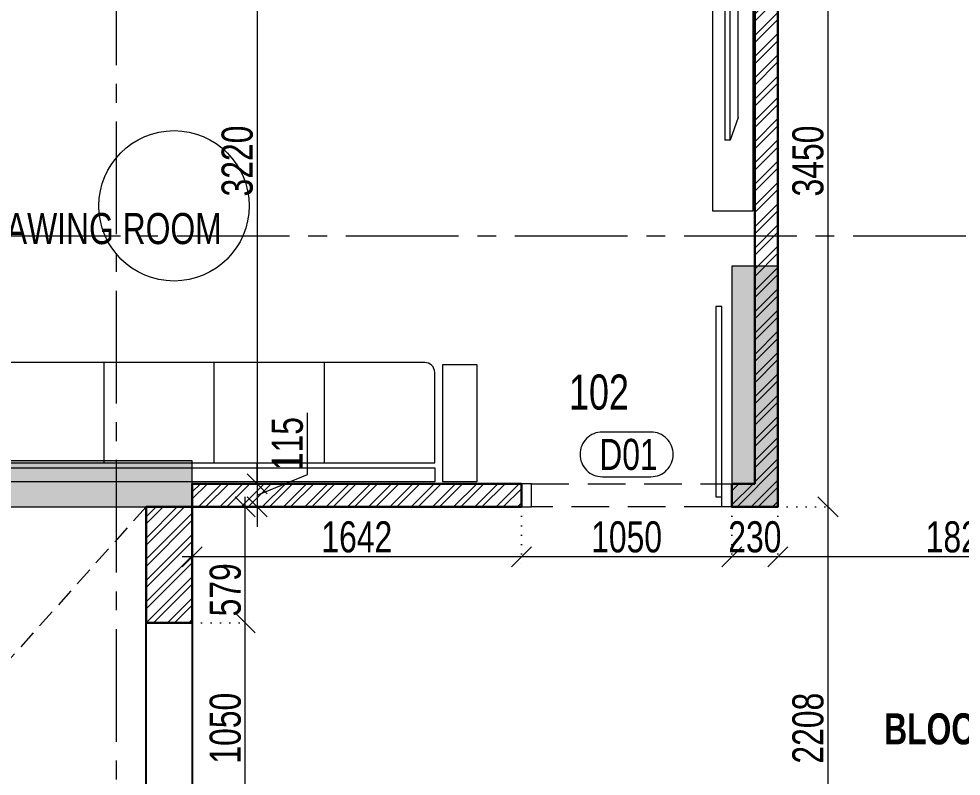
# Model space of a CAD drawing. Header units: inches. Extents: x 785882 to 928568, y 496782 to 576896.
# Drawn here: x 831971 to 836673, y 514387 to 518164 of the extents above; entities that cross this region are included whole.
import ezdxf
from ezdxf.enums import TextEntityAlignment as Align

# ---------------------------------------------------------------- set-up
doc = ezdxf.new("R2010")
doc.units = ezdxf.units.IN
doc.header["$LTSCALE"] = 750
doc.header["$MEASUREMENT"] = 0
for name, pattern in [('CENTER', [2, 1.25, -0.25, 0.25, -0.25]), ('CENTER2', [1.125, 0.75, -0.125, 0.125, -0.125]), ('DOT', [0.25, 0, -0.25]), ('HIDDEN', [0.375, 0.25, -0.125]), ('HIDDEN2', [0.1875, 0.125, -0.0625])]:
    doc.linetypes.add(name, pattern=pattern)
for name, color, linetype in [('a-Text-Room-HM', 7, 'Continuous'), ('ELE-02-MSA', 4, 'Continuous'), ('R.C.C HATCH-MSA', 250, 'Continuous')]:
    doc.layers.add(name, color=color, linetype=linetype)
for name, color, linetype, lineweight in [('COLUMN', 5, 'Continuous', 13), ('DIMENSION WORKING-MSA', 222, 'Continuous', 13), ('DOOR NO-MSA', 4, 'Continuous', 9), ('DOOR-MSA', 50, 'Continuous', 13), ('DOTTED LINE-MSA', 3, 'HIDDEN2', 13), ('ELE-01-MSA', 7, 'Continuous', 30), ('FURNITURE-MSA', 251, 'Continuous', 5), ('SECTION LINE', 14, 'CENTER', 9), ('TEXT ROOM NAME-MSA', 210, 'Continuous', 13), ('WALL HATCH-MSA', 251, 'Continuous', 9), ('WALL-MSA', 32, 'Continuous', 30), ('WINDOW-MSA', 50, 'Continuous', 13)]:
    doc.layers.add(name, color=color, linetype=linetype, lineweight=lineweight)
doc.styles.add('AR', font='swisscl.ttf')
doc.styles.add('Arial-Reg', font='swisscl.ttf', dxfattribs={"height": 155})
doc.styles.add('Arial-Reg+0.8Sc', font='swisscl.ttf')
doc.styles.add('MtXpl_Swis721_LtCn_B', font='swisscl.ttf')
doc.styles.add('MtXpl_Swis721_LtCn_B_1', font='')
doc.styles.get('MtXpl_Swis721_LtCn_B_1').set_extended_font_data('Swis721 LtCn BT', bold=True)
doc.dimstyles.new('WORKING DIM', dxfattribs={"dimtxt": 155, "dimasz": 100, "dimexe": 50, "dimexo": 0, "dimgap": 20, "dimtad": 1, "dimdec": 0, "dimzin": 0, "dimdsep": 46, "dimtxsty": 'AR', "dimblk": 'OBLIQUE', "dimcen": 0.09, "dimdle": 50, "dimclrd": 256, "dimclre": 250, "dimclrt": 256, "dimadec": 0, "dimazin": 0, "dimtfac": 1, "dimtdec": 0, "dimtofl": 0, "dimtmove": 1, "dimatfit": 0, "dimfxl": 1, "dimtolj": 1, "dimtzin": 0, "dimlwd": -1, "dimlwe": -1, "dimarcsym": 0})

# ---------------------------------------------------------------- blocks, each defined once
blk = doc.blocks.new('BLOCK-G & H TYPICAL COLOUMN')
at = {"layer": 'R.C.C HATCH-MSA'}
h = blk.add_hatch(color=256, dxfattribs=at)
h.dxf.hatch_style = 1
h.paths.add_polyline_path([(172697.62, -104207.75), (172688.57, -104207.75), (172688.57, -104255), (172697.62, -104255)])
h.paths.add_polyline_path([(172327.12, -104207.75), (172336.18, -104207.75), (172336.18, -104255), (172327.12, -104255)])
h.paths.add_polyline_path([(172819.88, -104207.75), (172819.88, -104216.81), (172867.12, -104216.81), (172867.12, -104207.75)])
h.paths.add_polyline_path([(172204.87, -104207.75), (172204.87, -104216.81), (172157.62, -104216.81), (172157.62, -104207.75)])
h.paths.add_polyline_path([(172561.18, -104240.06), (172552.12, -104240.06), (172552.12, -104287.31), (172561.18, -104287.31)])
h.paths.add_polyline_path([(172463.57, -104240.06), (172472.62, -104240.06), (172472.62, -104287.31), (172463.57, -104287.31)])
h.paths.add_polyline_path([(172177.87, -104422.2), (172177.87, -104431.25), (172130.62, -104431.25), (172130.62, -104422.2)])
h.paths.add_polyline_path([(172894.12, -104422.2), (172894.12, -104431.25), (172846.88, -104431.25), (172846.88, -104422.2)])
h.paths.add_polyline_path([(172336.12, -104486.75), (172336.12, -104495.81), (172288.87, -104495.81), (172288.87, -104486.75)])
h.paths.add_polyline_path([(172202.62, -104543.75), (172202.62, -104552.81), (172155.37, -104552.81), (172155.37, -104543.75)])
h.paths.add_polyline_path([(172822.13, -104543.75), (172822.13, -104552.81), (172869.37, -104552.81), (172869.37, -104543.75)])
h.paths.add_polyline_path([(172516.9, -104495.81), (172507.85, -104495.81), (172507.85, -104448.56), (172516.9, -104448.56)])
h.paths.add_polyline_path([(172697.62, -104104.25), (172688.57, -104104.25), (172688.57, -104057.01), (172697.62, -104057.01)])
h.paths.add_polyline_path([(172327.12, -104104.25), (172336.18, -104104.25), (172336.18, -104057.01), (172327.12, -104057.01)])
h.paths.add_polyline_path([(172819.88, -104104.25), (172819.88, -104095.2), (172867.12, -104095.2), (172867.12, -104104.25)])
h.paths.add_polyline_path([(172204.87, -104104.25), (172204.87, -104095.2), (172157.62, -104095.2), (172157.62, -104104.25)])
h.paths.add_polyline_path([(172561.18, -104071.94), (172552.12, -104071.94), (172552.12, -104024.7), (172561.18, -104024.7)])
h.paths.add_polyline_path([(172463.57, -104071.94), (172472.62, -104071.94), (172472.62, -104024.7), (172463.57, -104024.7)])
h.paths.add_polyline_path([(172177.87, -103889.81), (172177.87, -103880.75), (172130.62, -103880.75), (172130.62, -103889.81)])
h.paths.add_polyline_path([(172894.12, -103889.81), (172894.12, -103880.75), (172846.88, -103880.75), (172846.88, -103889.81)])
h.paths.add_polyline_path([(172336.12, -103825.25), (172336.12, -103816.2), (172288.87, -103816.2), (172288.87, -103825.25)])
h.paths.add_polyline_path([(172202.62, -103768.25), (172202.62, -103759.2), (172155.37, -103759.2), (172155.37, -103768.25)])
h.paths.add_polyline_path([(172822.13, -103768.25), (172822.13, -103759.2), (172869.37, -103759.2), (172869.37, -103768.25)])
h.paths.add_polyline_path([(172516.9, -103816.2), (172507.85, -103816.2), (172507.85, -103863.44), (172516.9, -103863.44)])
h.paths.add_polyline_path([(172548.37, -103699.31), (172548.37, -103690.25), (172595.62, -103690.25), (172595.62, -103699.31)])
h.paths.add_polyline_path([(172476.37, -103699.31), (172476.37, -103690.25), (172429.13, -103690.25), (172429.13, -103699.31)])
h.paths.add_polyline_path([(172726.82, -103612.31), (172726.82, -103603.25), (172774.06, -103603.25), (172774.06, -103612.31)])
h.paths.add_polyline_path([(172297.93, -103612.31), (172297.93, -103603.25), (172250.69, -103603.25), (172250.69, -103612.31)])
h.paths.add_polyline_path([(172920.37, -103523.81), (172920.37, -103514.75), (172857.56, -103514.75), (172857.56, -103523.81)])
h.paths.add_polyline_path([(172104.37, -103523.81), (172104.37, -103514.75), (172167.19, -103514.75), (172167.19, -103523.81)])
h.paths.add_polyline_path([(172476.37, -103492.94), (172467.32, -103492.94), (172467.32, -103445.7), (172476.37, -103445.7)])
h.paths.add_polyline_path([(172548.37, -103492.94), (172557.43, -103492.94), (172557.43, -103445.7), (172548.37, -103445.7)])
h.paths.add_polyline_path([(172663.43, -103454.75), (172759.5, -103454.75), (172759.5, -103349.7), (172663.43, -103349.7), (172663.43, -103358.75), (172750.44, -103358.75), (172750.44, -103445.7), (172663.43, -103445.7)])
h.paths.add_polyline_path([(172361.32, -103454.75), (172265.25, -103454.75), (172265.25, -103349.7), (172361.32, -103349.7), (172361.32, -103358.75), (172274.31, -103358.75), (172274.31, -103445.7), (172361.32, -103445.7)])
h.paths.add_polyline_path([(172428.37, -103358.75), (172419.32, -103358.75), (172419.32, -103311.51), (172428.37, -103311.51)])
h.paths.add_polyline_path([(172428.37, -103132.74), (172419.32, -103132.74), (172419.32, -103179.99), (172428.37, -103179.99)])
h.paths.add_polyline_path([(172151.62, -103286.75), (172151.62, -103277.7), (172104.37, -103277.7), (172104.37, -103286.75)])
h.paths.add_polyline_path([(172245.43, -103162.74), (172245.43, -103153.68), (172198.19, -103153.68), (172198.19, -103162.74)])
h.paths.add_polyline_path([(172428.37, -103021.25), (172419.32, -103021.25), (172419.32, -103068.5), (172428.37, -103068.5)])
h.paths.add_polyline_path([(172245.43, -102997.25), (172236.37, -102997.25), (172236.37, -103044.5), (172245.43, -103044.5)])
h.paths.add_polyline_path([(172104.37, -102997.25), (172104.37, -103006.31), (172151.62, -103006.31), (172151.62, -102997.25)])
h.paths.add_polyline_path([(172596.37, -103358.75), (172605.43, -103358.75), (172605.43, -103311.51), (172596.37, -103311.51)])
h.paths.add_polyline_path([(172596.37, -103132.74), (172605.43, -103132.74), (172605.43, -103179.99), (172596.37, -103179.99)])
h.paths.add_polyline_path([(172873.13, -103286.75), (172873.13, -103277.7), (172920.37, -103277.7), (172920.37, -103286.75)])
h.paths.add_polyline_path([(172779.32, -103162.74), (172779.32, -103153.68), (172826.56, -103153.68), (172826.56, -103162.74)])
h.paths.add_polyline_path([(172596.37, -103021.25), (172605.43, -103021.25), (172605.43, -103068.5), (172596.37, -103068.5)])
h.paths.add_polyline_path([(172779.32, -102997.25), (172788.37, -102997.25), (172788.37, -103044.5), (172779.32, -103044.5)])
h.paths.add_polyline_path([(172920.37, -102997.25), (172920.37, -103006.31), (172873.13, -103006.31), (172873.13, -102997.25)])
h.paths.add_polyline_path([(172548.37, -104612.7), (172548.37, -104621.75), (172595.62, -104621.75), (172595.62, -104612.7)])
h.paths.add_polyline_path([(172476.37, -104612.7), (172476.37, -104621.75), (172429.13, -104621.75), (172429.13, -104612.7)])
h.paths.add_polyline_path([(172297.93, -104699.7), (172297.93, -104708.75), (172250.69, -104708.75), (172250.69, -104699.7)])
h.paths.add_polyline_path([(172104.37, -104788.2), (172104.37, -104797.25), (172167.19, -104797.25), (172167.19, -104788.2)])
h.paths.add_polyline_path([(172726.82, -104699.7), (172726.82, -104708.75), (172774.06, -104708.75), (172774.06, -104699.7)])
h.paths.add_polyline_path([(172920.37, -104788.2), (172920.37, -104797.25), (172857.56, -104797.25), (172857.56, -104788.2)])
h.paths.add_polyline_path([(172476.37, -104819.06), (172467.32, -104819.06), (172467.32, -104866.31), (172476.37, -104866.31)])
h.paths.add_polyline_path([(172548.37, -104819.06), (172557.43, -104819.06), (172557.43, -104866.31), (172548.37, -104866.31)])
h.paths.add_polyline_path([(172663.43, -104857.25), (172759.5, -104857.25), (172759.5, -104962.31), (172663.43, -104962.31), (172663.43, -104953.25), (172750.44, -104953.25), (172750.44, -104866.31), (172663.43, -104866.31)])
h.paths.add_polyline_path([(172361.32, -104857.25), (172265.25, -104857.25), (172265.25, -104962.31), (172361.32, -104962.31), (172361.32, -104953.25), (172274.31, -104953.25), (172274.31, -104866.31), (172361.32, -104866.31)])
h.paths.add_polyline_path([(172428.37, -104953.25), (172419.32, -104953.25), (172419.32, -105000.5), (172428.37, -105000.5)])
h.paths.add_polyline_path([(172428.37, -105178.31), (172419.32, -105178.31), (172419.32, -105131.06), (172428.37, -105131.06)])
h.paths.add_polyline_path([(172151.62, -105025.25), (172151.62, -105034.31), (172104.37, -105034.31), (172104.37, -105025.25)])
h.paths.add_polyline_path([(172245.43, -105072.5), (172236.37, -105072.5), (172236.37, -105025.25), (172245.43, -105025.25)])
h.paths.add_polyline_path([(172428.37, -105290.75), (172419.32, -105290.75), (172419.32, -105243.51), (172428.37, -105243.51)])
h.paths.add_polyline_path([(172245.43, -105314.75), (172236.37, -105314.75), (172236.37, -105267.51), (172245.43, -105267.51)])
h.paths.add_polyline_path([(172104.37, -105277.35), (172113.43, -105277.35), (172113.43, -105314.75), (172104.37, -105314.75)])
h.paths.add_polyline_path([(172596.37, -104953.25), (172605.43, -104953.25), (172605.43, -105000.5), (172596.37, -105000.5)])
h.paths.add_polyline_path([(172596.37, -105178.31), (172605.43, -105178.31), (172605.43, -105131.06), (172596.37, -105131.06)])
h.paths.add_polyline_path([(172873.13, -105025.25), (172873.13, -105034.31), (172920.37, -105034.31), (172920.37, -105025.25)])
h.paths.add_polyline_path([(172788.37, -105025.25), (172779.32, -105025.25), (172779.32, -105072.5), (172788.37, -105072.5)])
h.paths.add_polyline_path([(172596.37, -105290.75), (172605.43, -105290.75), (172605.43, -105243.51), (172596.37, -105243.51)])
h.paths.add_polyline_path([(172779.32, -105314.75), (172788.37, -105314.75), (172788.37, -105267.51), (172779.32, -105267.51)])
h.paths.add_polyline_path([(172911.32, -105314.75), (172920.37, -105314.75), (172920.37, -105277.35), (172911.32, -105277.35)])
h.paths.add_polyline_path([(172688.63, -104486.75), (172688.63, -104495.81), (172735.87, -104495.81), (172735.87, -104486.75)])
h.paths.add_polyline_path([(172688.63, -103825.25), (172688.63, -103816.2), (172735.87, -103816.2), (172735.87, -103825.25)])
at = {"layer": 'COLUMN'}
for points in [[(172476.37, -104819.06), (172467.32, -104819.06), (172467.32, -104866.31), (172476.37, -104866.31)], [(172361.32, -104857.25), (172265.25, -104857.25), (172265.25, -104962.31), (172361.32, -104962.31), (172361.32, -104953.25), (172274.31, -104953.25), (172274.31, -104866.31), (172361.32, -104866.31)]]:
    blk.add_lwpolyline(points, close=True, dxfattribs=at)
blk = doc.blocks.new('G$C7997B730')
at = {"layer": 'FURNITURE-MSA'}
for p, q in [((36, 1324.9, 0), (0, 1324.9, 0)), ((0, 1324.9, 0), (0, 0, 0)), ((36, 1324.9, 0), (0, 1324.9, 0)), ((92.7, 1168.8, 0), (36, 1324.9, 0)), ((36, 0, 0), (36, 1324.9, 0)), ((92.7, 1168.8, 0), (36, 1324.9, 0)), ((92.7, 156.1, 0), (92.7, 1168.8, 0)), ((92.7, 156.1, 0), (36, 0, 0)), ((36, 0, 0), (0, 0, 0))]:
    blk.add_line(p, q, dxfattribs=at)
blk = doc.blocks.new('A$C0454f6c0')
at = {"layer": 'WINDOW-MSA', "ltscale": 5000}
for points in [[(0, 1050), (0, 1000), (-115, 1000), (-115, 1050)], [(0, 0), (0, 50), (-115, 50), (-115, 0)]]:
    blk.add_lwpolyline(points, close=True, dxfattribs=at)
at = {"layer": 'WINDOW-MSA', "linetype": 'HIDDEN', "elevation": 0}
blk.add_lwpolyline([(-115, 1000), (-115, 50)], dxfattribs=at)
at = {"layer": 'WINDOW-MSA', "linetype": 'HIDDEN'}
blk.add_lwpolyline([(0, 50), (0, 1000)], dxfattribs=at)
at = {"layer": 'WINDOW-MSA', "ltscale": 5000, "elevation": 0}
blk.add_lwpolyline([(-50, 50), (-1000, 50), (-1000, 80), (-50, 80)], close=True, dxfattribs=at)
blk = doc.blocks.new('Win-Tag-03')
blk.add_lwpolyline([(-130, 120), (130, 120, -0.414214), (250, 0), (250, 0, -0.414214), (130, -120), (-130, -120, -0.414214), (-250, 0), (-250, 0, -0.414214)], format="xyb", close=True)
blk = doc.blocks.new('_Oblique')
at = {"color": 0, "linetype": 'ByBlock', "lineweight": -2}
blk.add_line((-0.5, -0.5), (0.5, 0.5), dxfattribs=at)
blk = doc.blocks.new('*D1054')
at = {"layer": 'Defpoints', "color": 0, "ltscale": 0.25, "transparency": 16777216}
for p in [(833410.4, 519065), (833160.4, 515845), (833160.4, 515845)]:
    blk.add_point(p, dxfattribs=at)
at = {"layer": 'DIMENSION WORKING-MSA', "ltscale": 0.25, "transparency": 16777216}
blk.add_line((833160.4, 519115), (833160.4, 515795), dxfattribs=at)
at = {"layer": 'DIMENSION WORKING-MSA', "color": 250, "linetype": 'DOT', "ltscale": 0.25, "transparency": 16777216}
for p, q in [((833410.4, 519065), (833110.4, 519065)), ((833160.4, 515845), (833210.4, 515845))]:
    blk.add_line(p, q, dxfattribs=at)
at = {"layer": 'DIMENSION WORKING-MSA', "ltscale": 0.25, "transparency": 16777216, "xscale": 100, "yscale": 100, "zscale": 100}
for p, rotation in [((833160.4, 519065), 90), ((833160.4, 515845), 270)]:
    blk.add_blockref('_Oblique', p, dxfattribs=dict(at, rotation=rotation))
at = {"layer": 'DIMENSION WORKING-MSA', "ltscale": 0.25, "transparency": 16777216, "insert": (833060.9, 517455), "char_height": 155, "attachment_point": 5, "rotation": 90, "style": 'AR'}
blk.add_mtext('\\A1;3220', dxfattribs=at)
blk = doc.blocks.new('*D1055')
at = {"layer": 'Defpoints', "color": 0, "ltscale": 0.25, "transparency": 16777216}
for p in [(833160.4, 515845), (833160.4, 515730), (833160.4, 515730)]:
    blk.add_point(p, dxfattribs=at)
at = {"layer": 'DIMENSION WORKING-MSA', "ltscale": 0.25, "transparency": 16777216}
for p, q in [((833410.4, 515891.9), (833410.4, 516198.7)), ((833160.4, 515845), (833160.4, 515945)), ((833160.4, 515787.5), (833410.4, 515891.9)), ((833160.4, 515845), (833160.4, 515730)), ((833160.4, 515730), (833160.4, 515630))]:
    blk.add_line(p, q, dxfattribs=at)
at = {"layer": 'DIMENSION WORKING-MSA', "color": 250, "linetype": 'DOT', "ltscale": 0.25, "transparency": 16777216}
for p, q in [((833160.4, 515845), (833210.4, 515845)), ((833160.4, 515730), (833210.4, 515730))]:
    blk.add_line(p, q, dxfattribs=at)
at = {"layer": 'DIMENSION WORKING-MSA', "ltscale": 0.25, "transparency": 16777216, "xscale": 100, "yscale": 100, "zscale": 100}
for p, rotation in [((833160.4, 515845), 270), ((833160.4, 515730), 90)]:
    blk.add_blockref('_Oblique', p, dxfattribs=dict(at, rotation=rotation))
at = {"layer": 'DIMENSION WORKING-MSA', "ltscale": 0.25, "transparency": 16777216, "insert": (833311.3, 516045.3), "char_height": 155, "attachment_point": 5, "rotation": 90, "style": 'AR'}
blk.add_mtext('\\A1;115', dxfattribs=at)
blk = doc.blocks.new('*D1072')
at = {"layer": 'Defpoints', "color": 0, "ltscale": 0.25, "transparency": 16777216}
for p in [(835528.3, 515730), (835758.3, 515730), (835528.3, 515480)]:
    blk.add_point(p, dxfattribs=at)
at = {"layer": 'DIMENSION WORKING-MSA', "color": 250, "linetype": 'DOT', "ltscale": 0.25, "transparency": 16777216}
for p, q in [((835528.3, 515730), (835528.3, 515430)), ((835758.3, 515730), (835758.3, 515430))]:
    blk.add_line(p, q, dxfattribs=at)
at = {"layer": 'DIMENSION WORKING-MSA', "ltscale": 0.25, "transparency": 16777216}
blk.add_line((835808.3, 515480), (835478.3, 515480), dxfattribs=at)
at = {"layer": 'DIMENSION WORKING-MSA', "ltscale": 0.25, "transparency": 16777216, "xscale": 100, "yscale": 100, "zscale": 100, "rotation": 180}
blk.add_blockref('_Oblique', (835528.3, 515480), dxfattribs=at)
at = {"layer": 'DIMENSION WORKING-MSA', "ltscale": 0.25, "transparency": 16777216, "xscale": 100, "yscale": 100, "zscale": 100}
blk.add_blockref('_Oblique', (835758.3, 515480), dxfattribs=at)
at = {"layer": 'DIMENSION WORKING-MSA', "ltscale": 0.25, "transparency": 16777216, "insert": (835643.3, 515579.4), "char_height": 155, "attachment_point": 5, "style": 'AR'}
blk.add_mtext('\\A1;230', dxfattribs=at)
blk = doc.blocks.new('*D1073')
at = {"layer": 'Defpoints', "color": 0, "ltscale": 0.25, "transparency": 16777216}
for p in [(834478.3, 515730), (835528.3, 515730), (834478.3, 515480)]:
    blk.add_point(p, dxfattribs=at)
at = {"layer": 'DIMENSION WORKING-MSA', "color": 250, "linetype": 'DOT', "ltscale": 0.25, "transparency": 16777216}
for p, q in [((834478.3, 515730), (834478.3, 515430)), ((835528.3, 515730), (835528.3, 515430))]:
    blk.add_line(p, q, dxfattribs=at)
at = {"layer": 'DIMENSION WORKING-MSA', "ltscale": 0.25, "transparency": 16777216}
blk.add_line((835578.3, 515480), (834428.3, 515480), dxfattribs=at)
at = {"layer": 'DIMENSION WORKING-MSA', "ltscale": 0.25, "transparency": 16777216, "xscale": 100, "yscale": 100, "zscale": 100, "rotation": 180}
blk.add_blockref('_Oblique', (834478.3, 515480), dxfattribs=at)
at = {"layer": 'DIMENSION WORKING-MSA', "ltscale": 0.25, "transparency": 16777216, "xscale": 100, "yscale": 100, "zscale": 100}
blk.add_blockref('_Oblique', (835528.3, 515480), dxfattribs=at)
at = {"layer": 'DIMENSION WORKING-MSA', "ltscale": 0.25, "transparency": 16777216, "insert": (835003.3, 515579.3), "char_height": 155, "attachment_point": 5, "style": 'AR'}
blk.add_mtext('\\A1;1050', dxfattribs=at)
blk = doc.blocks.new('*D1074')
at = {"layer": 'Defpoints', "color": 0, "ltscale": 0.25, "transparency": 16777216}
for p in [(834478.3, 515730), (832835.8, 515480), (832835.8, 515480)]:
    blk.add_point(p, dxfattribs=at)
at = {"layer": 'DIMENSION WORKING-MSA', "color": 250, "linetype": 'DOT', "ltscale": 0.25, "transparency": 16777216}
for p, q in [((834478.3, 515730), (834478.3, 515430)), ((832835.8, 515480), (832835.8, 515530))]:
    blk.add_line(p, q, dxfattribs=at)
at = {"layer": 'DIMENSION WORKING-MSA', "ltscale": 0.25, "transparency": 16777216}
blk.add_line((834528.3, 515480), (832785.8, 515480), dxfattribs=at)
at = {"layer": 'DIMENSION WORKING-MSA', "ltscale": 0.25, "transparency": 16777216, "xscale": 100, "yscale": 100, "zscale": 100, "rotation": 180}
blk.add_blockref('_Oblique', (832835.8, 515480), dxfattribs=at)
at = {"layer": 'DIMENSION WORKING-MSA', "ltscale": 0.25, "transparency": 16777216, "xscale": 100, "yscale": 100, "zscale": 100}
blk.add_blockref('_Oblique', (834478.3, 515480), dxfattribs=at)
at = {"layer": 'DIMENSION WORKING-MSA', "ltscale": 0.25, "transparency": 16777216, "insert": (833657, 515579.3), "char_height": 155, "attachment_point": 5, "style": 'AR'}
blk.add_mtext('\\A1;1642', dxfattribs=at)
blk = doc.blocks.new('*D1065')
at = {"layer": 'Defpoints', "color": 0, "ltscale": 0.25, "transparency": 16777216}
for p in [(835758.3, 519180), (836008.3, 519180), (835758.3, 515730)]:
    blk.add_point(p, dxfattribs=at)
at = {"layer": 'DIMENSION WORKING-MSA', "ltscale": 0.25, "transparency": 16777216}
blk.add_line((836008.3, 515680), (836008.3, 519230), dxfattribs=at)
at = {"layer": 'DIMENSION WORKING-MSA', "color": 250, "linetype": 'DOT', "ltscale": 0.25, "transparency": 16777216}
for p, q in [((835758.3, 519180), (836058.3, 519180)), ((835758.3, 515730), (836058.3, 515730))]:
    blk.add_line(p, q, dxfattribs=at)
at = {"layer": 'DIMENSION WORKING-MSA', "ltscale": 0.25, "transparency": 16777216, "xscale": 100, "yscale": 100, "zscale": 100}
for p, rotation in [((836008.3, 519180), 90), ((836008.3, 515730), 270)]:
    blk.add_blockref('_Oblique', p, dxfattribs=dict(at, rotation=rotation))
at = {"layer": 'DIMENSION WORKING-MSA', "ltscale": 0.25, "transparency": 16777216, "insert": (835908.8, 517455), "char_height": 155, "attachment_point": 5, "rotation": 90, "style": 'AR'}
blk.add_mtext('\\A1;3450', dxfattribs=at)
blk = doc.blocks.new('*D1064')
at = {"layer": 'Defpoints', "color": 0, "ltscale": 0.25, "transparency": 16777216}
for p in [(835758.3, 515730), (836008.3, 515730), (834424.1, 513521.6)]:
    blk.add_point(p, dxfattribs=at)
at = {"layer": 'DIMENSION WORKING-MSA', "ltscale": 0.25, "transparency": 16777216}
blk.add_line((836008.3, 513471.6), (836008.3, 515780), dxfattribs=at)
at = {"layer": 'DIMENSION WORKING-MSA', "color": 250, "linetype": 'DOT', "ltscale": 0.25, "transparency": 16777216}
for p, q in [((835758.3, 515730), (836058.3, 515730)), ((834424.1, 513521.6), (836058.3, 513521.6))]:
    blk.add_line(p, q, dxfattribs=at)
at = {"layer": 'DIMENSION WORKING-MSA', "ltscale": 0.25, "transparency": 16777216, "xscale": 100, "yscale": 100, "zscale": 100}
for p, rotation in [((836008.3, 515730), 90), ((836008.3, 513521.6), 270)]:
    blk.add_blockref('_Oblique', p, dxfattribs=dict(at, rotation=rotation))
at = {"layer": 'DIMENSION WORKING-MSA', "ltscale": 0.25, "transparency": 16777216, "insert": (835908.9, 514625.8), "char_height": 155, "attachment_point": 5, "rotation": 90, "style": 'AR'}
blk.add_mtext('\\A1;2208', dxfattribs=at)
blk = doc.blocks.new('*D745')
at = {"layer": 'Defpoints', "color": 0, "ltscale": 0.25, "transparency": 16777216}
for p in [(832835.8, 515150.8), (833100.7, 515150.8), (832835.8, 514100.8)]:
    blk.add_point(p, dxfattribs=at)
at = {"layer": 'DIMENSION WORKING-MSA', "ltscale": 0.25, "transparency": 16777216}
blk.add_line((833100.7, 514050.8), (833100.7, 515200.8), dxfattribs=at)
at = {"layer": 'DIMENSION WORKING-MSA', "color": 250, "linetype": 'DOT', "ltscale": 0.25, "transparency": 16777216}
for p, q in [((832835.8, 515150.8), (833150.7, 515150.8)), ((832835.8, 514100.8), (833150.7, 514100.8))]:
    blk.add_line(p, q, dxfattribs=at)
at = {"layer": 'DIMENSION WORKING-MSA', "ltscale": 0.25, "transparency": 16777216, "xscale": 100, "yscale": 100, "zscale": 100}
for p, rotation in [((833100.7, 515150.8), 90), ((833100.7, 514100.8), 270)]:
    blk.add_blockref('_Oblique', p, dxfattribs=dict(at, rotation=rotation))
at = {"layer": 'DIMENSION WORKING-MSA', "ltscale": 0.25, "transparency": 16777216, "insert": (833001.3, 514625.8), "char_height": 155, "attachment_point": 5, "rotation": 90, "style": 'AR'}
blk.add_mtext('\\A1;1050', dxfattribs=at)
blk = doc.blocks.new('*D747')
at = {"layer": 'Defpoints', "color": 0, "ltscale": 0.25, "transparency": 16777216}
for p in [(832835.8, 515730), (833100.7, 515730), (832835.8, 515150.8)]:
    blk.add_point(p, dxfattribs=at)
at = {"layer": 'DIMENSION WORKING-MSA', "ltscale": 0.25, "transparency": 16777216}
blk.add_line((833100.7, 515100.8), (833100.7, 515780), dxfattribs=at)
at = {"layer": 'DIMENSION WORKING-MSA', "color": 250, "linetype": 'DOT', "ltscale": 0.25, "transparency": 16777216}
for p, q in [((832835.8, 515730), (833150.7, 515730)), ((832835.8, 515150.8), (833150.7, 515150.8))]:
    blk.add_line(p, q, dxfattribs=at)
at = {"layer": 'DIMENSION WORKING-MSA', "ltscale": 0.25, "transparency": 16777216, "xscale": 100, "yscale": 100, "zscale": 100}
for p, rotation in [((833100.7, 515730), 90), ((833100.7, 515150.8), 270)]:
    blk.add_blockref('_Oblique', p, dxfattribs=dict(at, rotation=rotation))
at = {"layer": 'DIMENSION WORKING-MSA', "ltscale": 0.25, "transparency": 16777216, "insert": (833001.3, 515316), "char_height": 155, "attachment_point": 5, "rotation": 90, "style": 'AR'}
blk.add_mtext('\\A1;579', dxfattribs=at)
blk = doc.blocks.new('*D746')
at = {"layer": 'Defpoints', "color": 0, "ltscale": 0.25, "transparency": 16777216}
for p in [(835758.3, 515730), (837587.1, 515730), (835758.3, 515480)]:
    blk.add_point(p, dxfattribs=at)
at = {"layer": 'DIMENSION WORKING-MSA', "color": 250, "linetype": 'DOT', "ltscale": 0.25, "transparency": 16777216}
for p, q in [((835758.3, 515730), (835758.3, 515430)), ((837587.1, 515730), (837587.1, 515430))]:
    blk.add_line(p, q, dxfattribs=at)
at = {"layer": 'DIMENSION WORKING-MSA', "ltscale": 0.25, "transparency": 16777216}
blk.add_line((837637.1, 515480), (835708.3, 515480), dxfattribs=at)
at = {"layer": 'DIMENSION WORKING-MSA', "ltscale": 0.25, "transparency": 16777216, "xscale": 100, "yscale": 100, "zscale": 100, "rotation": 180}
blk.add_blockref('_Oblique', (835758.3, 515480), dxfattribs=at)
at = {"layer": 'DIMENSION WORKING-MSA', "ltscale": 0.25, "transparency": 16777216, "xscale": 100, "yscale": 100, "zscale": 100}
blk.add_blockref('_Oblique', (837587.1, 515480), dxfattribs=at)
at = {"layer": 'DIMENSION WORKING-MSA', "ltscale": 0.25, "transparency": 16777216, "insert": (836672.7, 515579.3), "char_height": 155, "attachment_point": 5, "style": 'AR'}
blk.add_mtext('\\A1;1829', dxfattribs=at)
blk = doc.blocks.new('A$Caebde61c')
at = {"layer": 'FURNITURE-MSA'}
for p, q in [((6086.3, -47254), (6086.3, -46754)), ((6636.3, -47254), (6636.3, -46754)), ((7186.3, -47254), (7186.3, -46754))]:
    blk.add_line(p, q, dxfattribs=at)
for points in [[(9123.8, -44349), (9323.8, -44349), (9323.8, -45999), (9123.8, -45999)], [(4941, -45635.4), (5011.3, -45635.4), (5011.3, -47279), (7736.3, -47279), (7736.3, -47349), (4941.3, -47349)], [(7776.2, -46764.3), (7946.3, -46764.3), (7946.3, -47349.3), (7776.2, -47349.3)]]:
    blk.add_lwpolyline(points, close=True, dxfattribs=at)
blk.add_lwpolyline([(5036.3, -47254), (7736.3, -47254), (7736.3, -46804, 0.414214), (7686.3, -46754), (5536.3, -46754), (5536.3, -45685.4, 0.414214), (5486.3, -45635.4), (5036.3, -45635.4), (5036.3, -47254)], format="xyb", dxfattribs=at)
blk.add_circle((6435.4, -45972.6, 0), 375, dxfattribs=at)
blk = doc.blocks.new('A$C37e82350')
at = {"layer": 'SECTION LINE', "linetype": 'CENTER2'}
for points in [[(46180.5, 15657), (46124, 15657), (46124, -11419.6), (46168.1, -11419.6)], [(-2541.6, -2026.8), (-2541.6, -2083.3), (61391, -2083.3), (61391, -2039.2)]]:
    blk.add_lwpolyline(points, dxfattribs=at)

msp = doc.modelspace()

# ---------------------------------------------------------------- hatches: boundary and pattern name
at = {"layer": 'WALL HATCH-MSA'}
h = msp.add_hatch(dxfattribs=at)
h.set_pattern_fill('ANSI32', color=256, scale=200)
h.paths.add_polyline_path([(835643.3, 521941.7), (835643.3, 520656.7), (834653.4, 520656.7), (834653.4, 519180), (833525.4, 519180), (833525.4, 520541.7), (834003.4, 520541.7), (834003.4, 520656.7), (833525.4, 520656.7), (833525.4, 521191.7), (833410.4, 521191.7), (833410.4, 519065), (835643.3, 519065), (835643.3, 515845), (835528.3, 515845), (835528.3, 515730), (835758.3, 515730), (835758.3, 519180), (834768.4, 519180), (834768.4, 519930), (835758.3, 519930), (835758.3, 520045), (834768.4, 520045), (834768.4, 520541.7), (835758.3, 520541.7), (835758.3, 522171.7), (834843.9, 522171.7), (834843.9, 525140.7), (835507.7, 525140.7), (835507.7, 525255.7), (832195.8, 525255.7), (832195.8, 525140.7), (834728.9, 525140.7), (834728.9, 522056.7), (832125.8, 522056.7), (832125.8, 521941.7)])
h = msp.add_hatch(dxfattribs=at)
h.set_pattern_fill('ANSI32', color=256, scale=200)
h.paths.add_polyline_path([(834478.3, 515730), (834478.3, 515845), (832835.8, 515845), (832835.8, 515730)])
h = msp.add_hatch(dxfattribs=at)
h.set_pattern_fill('ANSI32', color=256, scale=200)
h.paths.add_polyline_path([(832835.8, 515730), (832605.8, 515730), (832605.8, 515150.8), (832835.8, 515150.8)])

# ---------------------------------------------------------------- linework, layer by layer
at = {"layer": 'DOTTED LINE-MSA'}
msp.add_line((832605.8, 515730), (830625.8, 513521.6), dxfattribs=at)
at = {"layer": 'ELE-02-MSA'}
for p, q in [((832605.8, 514100.8), (832605.8, 515150.8)), ((832835.8, 515150.8), (832835.8, 514100.8))]:
    msp.add_line(p, q, dxfattribs=at)
at = {"layer": 'WALL-MSA'}
for p, q in [((835758.3, 519180), (835758.3, 515730)), ((835643.3, 519065), (835643.3, 515845)), ((834478.3, 515845), (832835.8, 515845)), ((834478.3, 515845), (834478.3, 515730)), ((835643.3, 515845), (835528.3, 515845)), ((835528.3, 515845), (835528.3, 515730)), ((835758.3, 515730), (835528.3, 515730))]:
    msp.add_line(p, q, dxfattribs=at)
msp.add_lwpolyline([(832835.8, 515845), (832835.8, 515150.8), (832605.8, 515150.8), (832605.8, 515730), (834478.3, 515730)], dxfattribs=at)

# ---------------------------------------------------------------- block references
at = {"color": 2, "rotation": 270}
msp.add_blockref('A$C37e82350', (834539.1, 563204), dxfattribs=at)
at = {"layer": 'COLUMN', "xscale": 25.4, "yscale": 25.4, "zscale": 25.4}
msp.add_blockref('BLOCK-G & H TYPICAL COLOUMN', (-3545141.6, 3179334.2), dxfattribs=at)
at = {"layer": 'DOOR NO-MSA', "xscale": -0.9300595238095237, "yscale": 0.9300595238095237, "zscale": 0.9300595238095237}
msp.add_blockref('Win-Tag-03', (835003.3, 515991.6, 0), dxfattribs=at)
at = {"layer": 'DOOR-MSA', "extrusion": (-2.58287e-41, 1.29247e-26, -1), "zscale": -1, "rotation": 270}
msp.add_blockref('A$C0454f6c0', (-835528.3, 515730, 0), dxfattribs=at)
at = {"layer": 'ELE-01-MSA', "xscale": 0.7200000000000002, "yscale": 0.7200000000000002, "zscale": 0.7200000000000002}
msp.add_blockref('G$C7997B730', (835494, 517559.5, 0), dxfattribs=at)
at = {"layer": 'FURNITURE-MSA'}
msp.add_blockref('A$Caebde61c', (826309.5, 563204), dxfattribs=at)

# ---------------------------------------------------------------- texts
at = {"layer": 'a-Text-Room-HM', "style": 'Arial-Reg'}
msp.add_text('102', height=175, dxfattribs=at).set_placement((834715.8, 516215))
at = {"layer": 'DOOR NO-MSA', "style": 'Arial-Reg+0.8Sc'}
msp.add_text('D01', height=155, dxfattribs=at).set_placement((835012.7, 515991.6, 0), align=Align.MIDDLE_CENTER)
at = {"layer": 'TEXT ROOM NAME-MSA', "lineweight": 0}
for s, style, p in [('DRAWING ROOM', 'MtXpl_Swis721_LtCn_B', (831676.8, 517040.6)), ('BLOCK-J', 'MtXpl_Swis721_LtCn_B_1', (836288.3, 514545))]:
    msp.add_text(s, height=155, dxfattribs=dict(at, style=style)).set_placement(p)

# ---------------------------------------------------------------- dimensions: what is measured, and where the dimension line sits
at = {"layer": 'DIMENSION WORKING-MSA', "ltscale": 0.25}
for base, p1, p2, picture, middle in [((836008.3, 519180), (835758.3, 515730), (835758.3, 519180), '*D1065', (835908.8, 517455)), ((833160.4, 515845), (833410.4, 519065), (833160.4, 515845), '*D1054', (833060.9, 517455)), ((836008.3, 515730), (834424.1, 513521.6), (835758.3, 515730), '*D1064', (835908.9, 514625.8)), ((833100.7, 515150.8), (832835.8, 514100.8), (832835.8, 515150.8), '*D745', (833001.3, 514625.8))]:
    dim = msp.add_linear_dim(base=base, p1=p1, p2=p2, angle=270, dimstyle='WORKING DIM', dxfattribs=at)
    dim.commit()
    dim.dimension.update_dxf_attribs({"geometry": picture, "text_midpoint": middle})
for base, p1, p2, picture, middle in [((833160.4, 515730), (833160.4, 515845), (833160.4, 515730), '*D1055', (833410.4, 515911.9)), ((833100.7, 515730), (832835.8, 515150.8), (832835.8, 515730), '*D747', (833100.7, 515316))]:
    dim = msp.add_linear_dim(base=base, p1=p1, p2=p2, angle=270, dimstyle='WORKING DIM', dxfattribs=at)
    dim.commit()
    dim.dimension.update_dxf_attribs({"geometry": picture, "text_midpoint": middle, "dimtype": 160})
for base, p1, p2, picture, middle in [((832835.794953, 515479.9564722), (834478.2949527, 515729.9564722), (832835.794953, 515479.9564722), '*D1074', (833657.0449529, 515579.3355679)), ((834478.3, 515480), (835528.3, 515730), (834478.3, 515730), '*D1073', (835003.3, 515579.3)), ((835758.3, 515480), (837587.1, 515730), (835758.3, 515730), '*D746', (836672.7, 515579.3))]:
    dim = msp.add_linear_dim(base=base, p1=p1, p2=p2, dimstyle='WORKING DIM', dxfattribs=at)
    dim.commit()
    dim.dimension.update_dxf_attribs({"geometry": picture, "text_midpoint": middle})
dim = msp.add_linear_dim(base=(835528.3, 515480), p1=(835758.3, 515730), p2=(835528.3, 515730), dimstyle='WORKING DIM', dxfattribs=at)
dim.commit()
dim.dimension.update_dxf_attribs({"geometry": '*D1072', "text_midpoint": (835643.3, 515480), "dimtype": 160})

doc.saveas('drawing.dxf')
